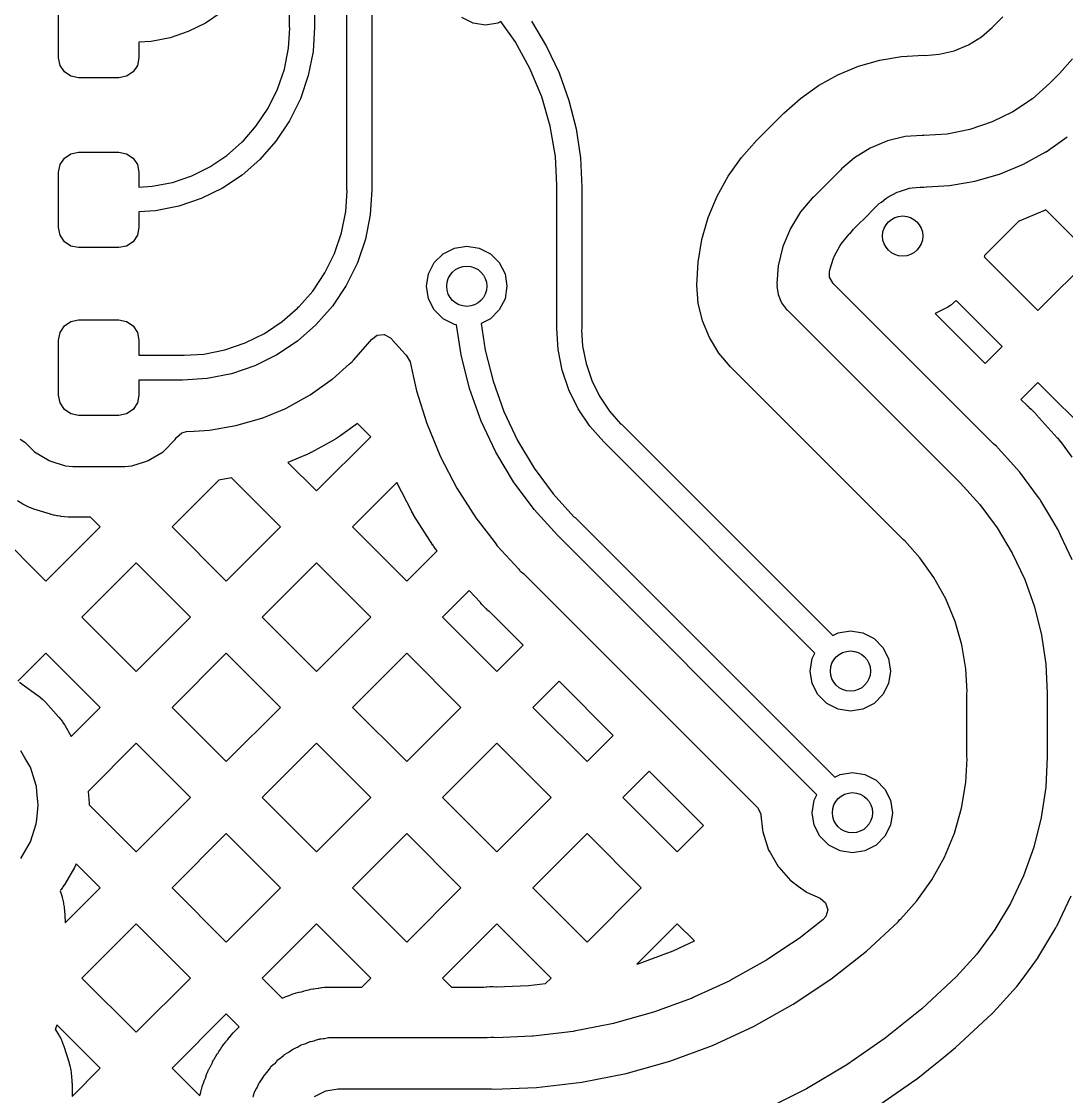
# Model space of a CAD drawing. Extents: x 54.1 to 108.3, y -71.1 to -40.8.
# Drawn here: x 88.83 to 99.23, y -63.03 to -52.33 of the extents above; entities that cross this region are included whole.
import ezdxf

# ---------------------------------------------------------------- set-up
doc = ezdxf.new("R2010")
doc.units = 0
doc.layers.add('BLACK', color=7, linetype='CONTINUOUS')

msp = doc.modelspace()

# ---------------------------------------------------------------- linework, layer by layer
at = {"layer": 'BLACK', "linetype": 'CONTINUOUS'}
for p, q in [((91.495, -52.39), (91.495, -51.8657)), ((91.745, -51.8657), (91.745, -52.39)), ((89.195, -52.695), (89.195, -52.145)), ((92.065, -54.0098), (92.065, -52.2008)), ((92.315, -52.2008), (92.315, -54.0098)), ((90.8151, -52.244), (90.6567, -52.3499)), ((93.3219, -52.3504), (93.2104, -52.2936)), ((98.5002, -52.3841), (98.5972, -52.2872)), ((90.6567, -52.3499), (90.4859, -52.4341)), ((91.4846, -52.601), (91.4978, -52.4004)), ((91.4978, -52.4004), (91.495, -52.39)), ((91.745, -52.39), (91.7291, -52.6332)), ((93.4455, -52.37), (93.3219, -52.3504)), ((93.5691, -52.3504), (93.4455, -52.37)), ((93.6003, -52.3346), (93.5691, -52.3504)), ((93.7411, -52.533), (93.6003, -52.3346)), ((93.9038, -52.3323), (94.0538, -52.5827)), ((98.3855, -52.486), (98.4926, -52.3945)), ((98.4926, -52.3945), (98.5002, -52.3841)), ((90.1186, -52.5325), (89.995, -52.5406)), ((90.3054, -52.4954), (90.1186, -52.5325)), ((90.4859, -52.4341), (90.3054, -52.4954)), ((93.8891, -52.8008), (93.7411, -52.533)), ((98.2545, -52.5663), (98.3855, -52.486)), ((89.995, -52.5406), (89.995, -52.695)), ((91.4434, -52.8084), (91.4846, -52.601)), ((91.7291, -52.6332), (91.6815, -52.8722)), ((94.0538, -52.5827), (94.1786, -52.8465)), ((97.9632, -52.661), (98.1126, -52.6251)), ((98.1126, -52.6251), (98.2545, -52.5663)), ((89.2102, -52.7715), (89.195, -52.695)), ((89.995, -52.695), (89.9798, -52.7715)), ((97.1596, -52.7805), (97.3718, -52.7194)), ((97.3718, -52.7194), (97.5895, -52.6824)), ((97.5895, -52.6824), (97.81, -52.67)), ((97.81, -52.67), (97.8227, -52.672)), ((97.8227, -52.672), (97.9632, -52.661)), ((99.2907, -52.7071), (99.1629, -52.8528)), ((89.2536, -52.8364), (89.2102, -52.7715)), ((89.3185, -52.8798), (89.2536, -52.8364)), ((89.9364, -52.8364), (89.8715, -52.8798)), ((89.9798, -52.7715), (89.9364, -52.8364)), ((91.3754, -53.0087), (91.4434, -52.8084)), ((94.0062, -53.0835), (93.8891, -52.8008)), ((94.1786, -52.8465), (94.2769, -53.1213)), ((96.9556, -52.865), (97.1596, -52.7805)), ((99.1628, -52.8528), (99.0659, -52.9498)), ((99.1629, -52.8528), (99.1628, -52.8528)), ((99.1628, -52.8528), (99.1628, -52.8528)), ((89.395, -52.895), (89.3185, -52.8798)), ((89.795, -52.895), (89.395, -52.895)), ((89.8715, -52.8798), (89.795, -52.895)), ((91.6815, -52.8722), (91.6032, -53.103)), ((96.7623, -52.9718), (96.9556, -52.865)), ((99.0659, -52.9498), (98.8912, -53.103)), ((99.0659, -52.9498), (99.0659, -52.9498)), ((91.2819, -53.1983), (91.3754, -53.0087)), ((96.5822, -53.0996), (96.7623, -52.9718)), ((91.6032, -53.103), (91.4954, -53.3216)), ((94.0909, -53.3775), (94.0062, -53.0835)), ((94.2769, -53.1213), (94.3479, -53.4044)), ((96.4175, -53.2468), (96.5822, -53.0996)), ((98.8912, -53.103), (98.6981, -53.232)), ((91.1644, -53.3742), (91.2819, -53.1983)), ((96.148, -53.5163), (96.4175, -53.2468)), ((96.4175, -53.2468), (96.4175, -53.2468)), ((98.6981, -53.232), (98.4897, -53.3348)), ((91.0318, -53.5254), (91.1644, -53.3742)), ((91.4954, -53.3216), (91.36, -53.5243)), ((94.1421, -53.6792), (94.0909, -53.3775)), ((98.4897, -53.3348), (98.2697, -53.4095)), ((94.3479, -53.4044), (94.3907, -53.6931)), ((97.6265, -53.4808), (97.4476, -53.5238)), ((97.7947, -53.4676), (97.6265, -53.4808)), ((97.81, -53.47), (97.7947, -53.4676)), ((98.0418, -53.4548), (97.81, -53.47)), ((98.2697, -53.4095), (98.0418, -53.4548)), ((99.0274, -53.6314), (99.2367, -53.4829)), ((90.872, -53.6671), (91.0173, -53.5397)), ((91.0173, -53.5397), (91.0225, -53.5307)), ((91.0225, -53.5307), (91.0318, -53.5254)), ((91.36, -53.5243), (91.1993, -53.7075)), ((95.9954, -53.687), (96.148, -53.5163)), ((96.148, -53.5163), (96.148, -53.5163)), ((97.2775, -53.5942), (97.1206, -53.6904)), ((97.4476, -53.5238), (97.2775, -53.5942)), ((89.2102, -53.7585), (89.2536, -53.6936)), ((89.2536, -53.6936), (89.3185, -53.6502)), ((89.3185, -53.6502), (89.395, -53.635)), ((89.395, -53.635), (89.795, -53.635)), ((89.795, -53.635), (89.8715, -53.6502)), ((89.8715, -53.6502), (89.9364, -53.6936)), ((89.9364, -53.6936), (89.9798, -53.7585)), ((90.7029, -53.7801), (90.872, -53.6671)), ((91.1993, -53.7075), (91.0222, -53.8628)), ((94.1581, -53.9633), (94.1421, -53.6792)), ((94.3907, -53.6931), (94.405, -53.9847)), ((95.8629, -53.8738), (95.9954, -53.687)), ((97.1206, -53.6904), (96.9923, -53.8)), ((98.8028, -53.7555), (98.8921, -53.7061)), ((98.8921, -53.7061), (99.0243, -53.6331)), ((99.0243, -53.6331), (99.0274, -53.6314)), ((99.0243, -53.6331), (99.0243, -53.6331)), ((89.195, -53.835), (89.2102, -53.7585)), ((89.9798, -53.7585), (89.995, -53.835)), ((90.5206, -53.87), (90.7029, -53.7801)), ((96.9832, -53.8125), (96.7137, -54.082)), ((96.9923, -53.8), (96.9832, -53.8125)), ((98.5657, -53.8537), (98.8028, -53.7555)), ((89.195, -54.385), (89.195, -53.835)), ((89.995, -53.835), (89.995, -53.9838)), ((90.3281, -53.9354), (90.5206, -53.87)), ((91.0222, -53.8628), (90.8263, -53.9937)), ((95.7522, -54.0742), (95.8629, -53.8738)), ((98.2417, -53.9379), (98.3192, -53.9247)), ((98.3192, -53.9247), (98.5657, -53.8537)), ((89.995, -53.9838), (90.1287, -53.975)), ((90.1287, -53.975), (90.3281, -53.9354)), ((90.8263, -53.9937), (90.615, -54.0979)), ((92.0544, -54.226), (92.0678, -54.0204)), ((92.0678, -54.0204), (92.065, -54.0098)), ((92.315, -54.0098), (92.2987, -54.2581)), ((94.155, -53.9847), (94.1581, -53.9633)), ((94.155, -55.39), (94.155, -53.9847)), ((94.405, -53.9847), (94.405, -55.39)), ((97.4539, -54.084), (97.5462, -54.0346)), ((97.5462, -54.0346), (97.569, -54.0252)), ((97.569, -54.0252), (97.6692, -53.9948)), ((97.6692, -53.9948), (97.6934, -53.99)), ((97.6934, -53.99), (97.7727, -53.9822)), ((97.7727, -53.9822), (97.7982, -53.9823)), ((97.7982, -53.9823), (97.81, -53.9835)), ((97.81, -53.9835), (97.8357, -53.9808)), ((97.8357, -53.9808), (97.8417, -53.9803)), ((97.8417, -53.9803), (98.0662, -53.9677)), ((98.0662, -53.9677), (98.2417, -53.9379)), ((90.615, -54.0979), (90.3919, -54.1736)), ((95.6646, -54.2857), (95.7522, -54.0742)), ((96.7004, -54.0916), (96.584, -54.2279)), ((96.7137, -54.082), (96.7004, -54.0916)), ((97.3649, -54.1464), (97.389, -54.1341)), ((97.389, -54.1341), (97.4333, -54.0977)), ((97.4333, -54.0977), (97.4539, -54.084)), ((90.1609, -54.2196), (89.995, -54.2305)), ((89.995, -54.2305), (89.995, -54.385)), ((90.3919, -54.1736), (90.1609, -54.2196)), ((92.0121, -54.4384), (92.0544, -54.226)), ((96.584, -54.2279), (96.4819, -54.3946)), ((97.1116, -54.4032), (97.2727, -54.2421)), ((97.2727, -54.2421), (97.2764, -54.2349)), ((97.2764, -54.2349), (97.3649, -54.1464)), ((98.9965, -54.223), (98.7594, -54.3212)), ((98.9997, -54.2216), (98.9965, -54.223)), ((99.0127, -54.2158), (98.9997, -54.2216)), ((99.0159, -54.2143), (99.0127, -54.2158)), ((99.0258, -54.2095), (99.0159, -54.2143)), ((99.4878, -54.6714), (99.0258, -54.2095)), ((92.2987, -54.2581), (92.2502, -54.5022)), ((95.6012, -54.5057), (95.6646, -54.2857)), ((98.7563, -54.3224), (98.4148, -54.6639)), ((98.7594, -54.3212), (98.7563, -54.3224)), ((89.2102, -54.4615), (89.195, -54.385)), ((89.2536, -54.5264), (89.2102, -54.4615)), ((89.9798, -54.4615), (89.9364, -54.5264)), ((89.995, -54.385), (89.9798, -54.4615)), ((91.9425, -54.6435), (92.0121, -54.4384)), ((96.4819, -54.3946), (96.4071, -54.5751)), ((97.0494, -54.4706), (97.0675, -54.4526)), ((97.0675, -54.4526), (97.0716, -54.4493)), ((97.0716, -54.4493), (97.0717, -54.4493)), ((97.0717, -54.4493), (97.0768, -54.4451)), ((97.0768, -54.4451), (97.0845, -54.4356)), ((97.0845, -54.4356), (97.1028, -54.413)), ((97.1028, -54.413), (97.1116, -54.4032)), ((89.3185, -54.5698), (89.2536, -54.5264)), ((89.395, -54.585), (89.3185, -54.5698)), ((89.8715, -54.5698), (89.795, -54.585)), ((89.9364, -54.5264), (89.8715, -54.5698)), ((92.2502, -54.5022), (92.1702, -54.7378)), ((93.1364, -54.5896), (93.26, -54.57)), ((93.26, -54.57), (93.3836, -54.5896)), ((95.5628, -54.7314), (95.6012, -54.5057)), ((96.9202, -54.6685), (96.9762, -54.5636)), ((96.9762, -54.5636), (96.9899, -54.5431)), ((96.9899, -54.5431), (97.0494, -54.4706)), ((89.795, -54.585), (89.395, -54.585)), ((91.8467, -54.8378), (91.9425, -54.6435)), ((92.9364, -54.7349), (93.0249, -54.6464)), ((93.0249, -54.6464), (93.1364, -54.5896)), ((93.3836, -54.5896), (93.4951, -54.6464)), ((93.4951, -54.6464), (93.5836, -54.7349)), ((96.4071, -54.5751), (96.3615, -54.7652)), ((96.9107, -54.6913), (96.9168, -54.6766)), ((96.9168, -54.6766), (96.9202, -54.6685)), ((98.4136, -54.6723), (98.4125, -54.6766)), ((98.4125, -54.6766), (98.9475, -55.2116)), ((98.4148, -54.6639), (98.4136, -54.6723)), ((98.9475, -55.2116), (99.4878, -54.6714)), ((92.1702, -54.7378), (92.0601, -54.961)), ((92.8796, -54.8464), (92.9364, -54.7349)), ((93.5836, -54.7349), (93.6404, -54.8464)), ((95.55, -54.96), (95.5628, -54.7314)), ((96.3615, -54.7652), (96.3474, -54.9438)), ((96.8762, -54.8051), (96.9107, -54.6913)), ((91.7264, -55.0179), (91.8467, -54.8378)), ((92.86, -54.97), (92.8796, -54.8464)), ((93.6404, -54.8464), (93.66, -54.97)), ((96.8703, -54.8403), (96.8714, -54.8293)), ((96.8726, -54.8795), (96.8703, -54.8403)), ((96.8714, -54.8293), (96.8762, -54.8051)), ((96.9066, -54.9418), (96.8726, -54.8795)), ((92.0601, -54.961), (91.9219, -55.1679)), ((92.8796, -55.0936), (92.86, -54.97)), ((93.66, -54.97), (93.6404, -55.0936)), ((95.5641, -55.1396), (95.55, -54.96)), ((95.55, -54.96), (95.55, -54.96)), ((96.3474, -54.9438), (96.35, -54.96)), ((96.3487, -54.9683), (96.3484, -54.9704)), ((96.3484, -54.9704), (96.359, -55.051)), ((96.3495, -54.963), (96.3487, -54.9683)), ((96.35, -54.96), (96.3495, -54.963)), ((98.4945, -56.5297), (96.9066, -54.9418)), ((91.5906, -55.1727), (91.7264, -55.0179)), ((92.9364, -55.2051), (92.8796, -55.0936)), ((93.6404, -55.0936), (93.5836, -55.2051)), ((96.359, -55.051), (96.3941, -55.1357)), ((91.4231, -55.3214), (91.5756, -55.1876)), ((91.5756, -55.1876), (91.581, -55.1782)), ((91.581, -55.1782), (91.5906, -55.1727)), ((91.9219, -55.1679), (91.7578, -55.355)), ((93.0249, -55.2936), (92.9364, -55.2051)), ((93.5836, -55.2051), (93.4951, -55.2936)), ((95.6062, -55.3149), (95.5641, -55.1396)), ((96.3941, -55.1357), (96.4436, -55.2002)), ((96.4436, -55.2002), (96.452, -55.2064)), ((96.452, -55.2064), (98.1733, -56.9276)), ((98.0513, -55.1766), (97.922, -55.2416)), ((98.0765, -55.1598), (98.0513, -55.1766)), ((98.1324, -55.1121), (98.0765, -55.1598)), ((98.5897, -55.5694), (98.1324, -55.1121)), ((89.2536, -55.3636), (89.3185, -55.3202)), ((89.3185, -55.3202), (89.395, -55.305)), ((89.395, -55.305), (89.795, -55.305)), ((89.795, -55.305), (89.8715, -55.3202)), ((89.8715, -55.3202), (89.9364, -55.3636)), ((91.2456, -55.4399), (91.4231, -55.3214)), ((93.1364, -55.3504), (93.0249, -55.2936)), ((93.4951, -55.2936), (93.4043, -55.3399)), ((95.6752, -55.4814), (95.6062, -55.3149)), ((97.922, -55.2416), (98.4198, -55.7394)), ((89.195, -55.505), (89.2102, -55.4285)), ((89.2102, -55.4285), (89.2536, -55.3636)), ((89.9364, -55.3636), (89.9798, -55.4285)), ((89.9798, -55.4285), (89.995, -55.505)), ((91.7578, -55.355), (91.5731, -55.517)), ((91.7578, -55.355), (91.7578, -55.355)), ((93.1579, -55.3538), (93.1364, -55.3504)), ((93.2023, -55.6538), (93.1579, -55.3538)), ((93.4043, -55.3399), (93.4437, -55.6058)), ((94.1687, -55.5985), (94.155, -55.39)), ((94.405, -55.39), (94.403, -55.4037)), ((94.403, -55.4037), (94.4137, -55.5663)), ((89.195, -56.055), (89.195, -55.505)), ((89.995, -55.505), (89.995, -55.655)), ((90.8522, -55.6029), (91.0543, -55.5343)), ((91.0543, -55.5343), (91.2456, -55.4399)), ((91.5731, -55.517), (91.3689, -55.6534)), ((92.1315, -55.7044), (92.2981, -55.518)), ((92.2981, -55.518), (92.3005, -55.5153)), ((92.2981, -55.518), (92.2981, -55.518)), ((92.3005, -55.5153), (92.3025, -55.5125)), ((92.3025, -55.5125), (92.3113, -55.5001)), ((92.3025, -55.5125), (92.3025, -55.5125)), ((92.3113, -55.5001), (92.367, -55.4561)), ((92.367, -55.4561), (92.4377, -55.4492)), ((92.4377, -55.4492), (92.5009, -55.4817)), ((92.5009, -55.4817), (92.516, -55.499)), ((92.516, -55.499), (92.5177, -55.5012)), ((92.5177, -55.5012), (92.521, -55.5069)), ((92.521, -55.5069), (92.6487, -55.6489)), ((95.7693, -55.635), (95.6752, -55.4814)), ((90.6429, -55.6445), (90.8522, -55.6029)), ((93.4437, -55.6058), (93.5214, -55.916)), ((94.2094, -55.8035), (94.1687, -55.5985)), ((94.4137, -55.5663), (94.4481, -55.7396)), ((95.8864, -55.772), (95.7693, -55.635)), ((98.4198, -55.7394), (98.5897, -55.5694)), ((98.5897, -55.5694), (98.5897, -55.5694)), ((89.995, -55.655), (90.43, -55.655)), ((90.43, -55.655), (90.4466, -55.6574)), ((90.4466, -55.6574), (90.6429, -55.6445)), ((91.3689, -55.6534), (91.1486, -55.7621)), ((91.9228, -55.8935), (92.093, -55.7414)), ((92.093, -55.7414), (92.1013, -55.7346)), ((92.1013, -55.7346), (92.1078, -55.7297)), ((92.1078, -55.7297), (92.1111, -55.7272)), ((92.1078, -55.7297), (92.1078, -55.7297)), ((92.1111, -55.7272), (92.1207, -55.7179)), ((92.1207, -55.7179), (92.1227, -55.7153)), ((92.1227, -55.7153), (92.1263, -55.7106)), ((92.1263, -55.7106), (92.1315, -55.7044)), ((92.6487, -55.6489), (92.6541, -55.6527)), ((92.6541, -55.6527), (92.657, -55.6554)), ((92.657, -55.6554), (92.6957, -55.7217)), ((92.6957, -55.7217), (92.7268, -55.862)), ((93.2859, -55.9874), (93.2023, -55.6538)), ((94.4481, -55.7396), (94.5049, -55.9068)), ((90.916, -55.841), (90.6751, -55.8889)), ((91.1486, -55.7621), (90.916, -55.841)), ((94.2766, -56.0014), (94.2094, -55.8035)), ((97.6076, -57.4933), (95.8864, -55.772)), ((95.8864, -55.772), (95.8864, -55.772)), ((90.43, -55.905), (89.995, -55.905)), ((89.995, -55.905), (89.995, -56.055)), ((90.6751, -55.8889), (90.43, -55.905)), ((91.7016, -56.0509), (91.9202, -55.8958)), ((91.9202, -55.8958), (91.9228, -55.8935)), ((91.9228, -55.8935), (91.9228, -55.8935)), ((92.7268, -55.862), (92.7596, -56.0097)), ((93.5214, -55.916), (93.6291, -56.2171)), ((94.5049, -55.9068), (94.583, -56.0653)), ((98.9475, -55.9272), (98.7776, -56.0972)), ((99.4878, -56.4675), (98.9475, -55.9272)), ((89.2102, -56.1315), (89.195, -56.055)), ((89.995, -56.055), (89.9798, -56.1315)), ((91.467, -56.1806), (91.7016, -56.0509)), ((92.7596, -56.0097), (92.7604, -56.0124)), ((92.7604, -56.0124), (92.7604, -56.0124)), ((92.7604, -56.0124), (92.8627, -56.3369)), ((93.4018, -56.3113), (93.2859, -55.9874)), ((94.369, -56.1888), (94.2766, -56.0014)), ((94.583, -56.0653), (94.6812, -56.2122)), ((89.2536, -56.1964), (89.2102, -56.1315)), ((89.9798, -56.1315), (89.9364, -56.1964)), ((98.7776, -56.0972), (98.8383, -56.1578)), ((98.8383, -56.1578), (98.8548, -56.1713)), ((98.8548, -56.1713), (98.8599, -56.1756)), ((98.8599, -56.1756), (98.8796, -56.1934)), ((89.3185, -56.2398), (89.2536, -56.1964)), ((89.395, -56.255), (89.3185, -56.2398)), ((89.795, -56.255), (89.395, -56.255)), ((89.8715, -56.2398), (89.795, -56.255)), ((89.9364, -56.1964), (89.8715, -56.2398)), ((90.9618, -56.3573), (91.2194, -56.2831)), ((91.2194, -56.2831), (91.2227, -56.2818)), ((91.2227, -56.2818), (91.4637, -56.1819)), ((91.4637, -56.1819), (91.467, -56.1806)), ((91.4637, -56.1819), (91.4637, -56.1819)), ((93.6291, -56.2171), (93.7659, -56.5062)), ((94.4852, -56.3626), (94.369, -56.1888)), ((94.6812, -56.2122), (94.7919, -56.3385)), ((98.8796, -56.1934), (98.8844, -56.1979)), ((98.8844, -56.1979), (98.903, -56.2165)), ((98.903, -56.2165), (98.9076, -56.2213)), ((98.9076, -56.2213), (98.9254, -56.2411)), ((98.9254, -56.2411), (98.9297, -56.2461)), ((98.9297, -56.2461), (98.9301, -56.2466)), ((98.9301, -56.2466), (99.1396, -56.4777)), ((90.6976, -56.4022), (90.9618, -56.3573)), ((92.173, -56.3369), (91.9944, -56.4636)), ((92.3035, -56.4675), (92.173, -56.3369)), ((92.8627, -56.3369), (92.8649, -56.344)), ((92.8649, -56.344), (92.9991, -56.6678)), ((93.5489, -56.6222), (93.4018, -56.3113)), ((94.6229, -56.5197), (94.4852, -56.3626)), ((94.7919, -56.3385), (94.7997, -56.3429)), ((94.7997, -56.3429), (96.9034, -58.4466)), ((88.814, -56.4922), (88.8591, -56.5211)), ((90.2354, -56.6166), (90.3566, -56.4954)), ((90.3566, -56.4954), (90.3666, -56.479)), ((90.3666, -56.479), (90.3686, -56.4756)), ((90.3686, -56.4756), (90.421, -56.4277)), ((90.421, -56.4277), (90.4693, -56.4151)), ((90.4693, -56.4151), (90.5467, -56.4107)), ((90.5467, -56.4107), (90.6976, -56.4022)), ((91.9463, -56.4938), (91.7118, -56.6234)), ((91.7633, -57.0077), (92.3035, -56.4675)), ((91.9494, -56.492), (91.9463, -56.4938)), ((91.9617, -56.4848), (91.9494, -56.492)), ((91.9647, -56.483), (91.9617, -56.4848)), ((91.9767, -56.4754), (91.9647, -56.483)), ((91.9796, -56.4735), (91.9767, -56.4754)), ((91.9915, -56.4656), (91.9796, -56.4735)), ((91.9944, -56.4636), (91.9915, -56.4656)), ((99.1396, -56.4777), (99.1416, -56.4801)), ((99.1416, -56.4801), (99.1498, -56.4895)), ((99.1498, -56.4895), (99.1517, -56.4919)), ((99.1517, -56.4919), (99.1596, -56.5014)), ((88.8591, -56.5211), (88.9546, -56.6166)), ((93.7659, -56.5062), (93.9303, -56.7805)), ((96.7266, -58.6234), (94.6229, -56.5197)), ((94.6229, -56.5197), (94.6229, -56.5197)), ((98.5043, -56.5385), (98.4945, -56.5297)), ((98.5364, -56.5645), (98.5043, -56.5385)), ((98.5406, -56.5697), (98.5364, -56.5645)), ((98.5435, -56.5733), (98.5406, -56.5697)), ((98.5406, -56.5697), (98.5406, -56.5697)), ((98.5481, -56.5786), (98.5435, -56.5733)), ((98.5861, -56.6206), (98.5481, -56.5786)), ((99.1596, -56.5014), (99.1615, -56.5038)), ((99.1615, -56.5038), (99.1692, -56.5137)), ((99.1692, -56.5137), (99.1711, -56.5161)), ((99.1711, -56.5161), (99.2852, -56.67)), ((88.9546, -56.6166), (89.1013, -56.7055)), ((89.1013, -56.7055), (89.1085, -56.7077)), ((89.1085, -56.7077), (89.1085, -56.7077)), ((89.1085, -56.7077), (89.1582, -56.7233)), ((90.0318, -56.7233), (90.0814, -56.7077)), ((90.0814, -56.7077), (90.0815, -56.7077)), ((90.0815, -56.7077), (90.0887, -56.7055)), ((90.0887, -56.7055), (90.2354, -56.6166)), ((91.6606, -56.6481), (91.4789, -56.7233)), ((91.6639, -56.6467), (91.6606, -56.6481)), ((91.6769, -56.6408), (91.6639, -56.6467)), ((91.6801, -56.6393), (91.6769, -56.6408)), ((91.6928, -56.6332), (91.6801, -56.6393)), ((91.696, -56.6316), (91.6928, -56.6332)), ((91.7087, -56.6251), (91.696, -56.6316)), ((91.7118, -56.6234), (91.7087, -56.6251)), ((92.9991, -56.6678), (93.1609, -56.9786)), ((93.7257, -56.9172), (93.5489, -56.6222)), ((98.7646, -56.8175), (98.5861, -56.6206)), ((89.1582, -56.7233), (89.2649, -56.7568)), ((89.2649, -56.7568), (89.3384, -56.7635)), ((89.3384, -56.7635), (89.3413, -56.7635)), ((89.3413, -56.7635), (89.5957, -56.7635)), ((89.5957, -56.7635), (89.8516, -56.7635)), ((89.8516, -56.7635), (89.8545, -56.7632)), ((89.8545, -56.7632), (89.89, -56.76)), ((89.8545, -56.7632), (89.8545, -56.7632)), ((89.89, -56.76), (89.9251, -56.7568)), ((89.9251, -56.7568), (89.9966, -56.7343)), ((89.9966, -56.7343), (90.0318, -56.7233)), ((91.4789, -56.7233), (91.7633, -57.0077)), ((93.9303, -56.7805), (94.1208, -57.0374)), ((98.7665, -56.82), (98.7646, -56.8175)), ((90.7909, -56.8996), (90.3251, -57.3655)), ((90.9181, -56.878), (90.7909, -56.8996)), ((91.4055, -57.3655), (90.9181, -56.878)), ((92.5622, -56.9244), (92.1211, -57.3655)), ((92.7121, -57.2123), (92.5622, -56.9244)), ((93.9306, -57.1935), (93.7257, -56.9172)), ((98.953, -57.0715), (98.7665, -56.82)), ((98.7665, -56.82), (98.7665, -56.82)), ((93.1609, -56.9786), (93.3492, -57.2742)), ((98.1733, -56.9276), (98.3683, -57.1428)), ((88.8392, -57.1383), (88.7875, -57.107)), ((88.8458, -57.142), (88.8392, -57.1383)), ((94.1208, -57.0374), (94.3272, -57.2652)), ((98.9676, -57.0912), (98.953, -57.0715)), ((98.9692, -57.0938), (98.9676, -57.0912)), ((98.9759, -57.105), (98.9692, -57.0938)), ((98.9692, -57.0938), (98.9692, -57.0938)), ((99.0955, -57.3046), (98.9759, -57.105)), ((88.8728, -57.1563), (88.8458, -57.142)), ((88.8797, -57.1596), (88.8728, -57.1563)), ((88.9072, -57.172), (88.8797, -57.1596)), ((88.9143, -57.175), (88.9072, -57.172)), ((88.9428, -57.1858), (88.9143, -57.175)), ((88.95, -57.1883), (88.9428, -57.1858)), ((89.1136, -57.2396), (88.95, -57.1883)), ((89.12, -57.2414), (89.1136, -57.2396)), ((89.1461, -57.2481), (89.12, -57.2414)), ((92.7133, -57.2147), (92.7121, -57.2123)), ((92.7187, -57.2244), (92.7133, -57.2147)), ((92.72, -57.2268), (92.7187, -57.2244)), ((92.7255, -57.2363), (92.72, -57.2268)), ((92.7269, -57.2387), (92.7255, -57.2363)), ((92.7327, -57.2482), (92.7269, -57.2387)), ((94.1616, -57.4483), (93.9306, -57.1935)), ((98.3683, -57.1428), (98.5413, -57.376)), ((89.1526, -57.2496), (89.1461, -57.2481)), ((89.1788, -57.2548), (89.1526, -57.2496)), ((89.1854, -57.256), (89.1788, -57.2548)), ((89.212, -57.2598), (89.1854, -57.256)), ((89.2186, -57.2606), (89.212, -57.2598)), ((89.2921, -57.2674), (89.2186, -57.2606)), ((89.2949, -57.2676), (89.2921, -57.2674)), ((89.3065, -57.2684), (89.2949, -57.2676)), ((89.3094, -57.2686), (89.3065, -57.2684)), ((89.3209, -57.2691), (89.3094, -57.2686)), ((89.3238, -57.2692), (89.3209, -57.2691)), ((89.3355, -57.2695), (89.3238, -57.2692)), ((89.3384, -57.2695), (89.3355, -57.2695)), ((89.5135, -57.2695), (89.3384, -57.2695)), ((89.6095, -57.3655), (89.5135, -57.2695)), ((92.7341, -57.2505), (92.7327, -57.2482)), ((92.9224, -57.5461), (92.7341, -57.2505)), ((93.3492, -57.2742), (93.4749, -57.438)), ((94.3272, -57.2652), (94.3383, -57.2716)), ((94.3383, -57.2716), (96.9234, -59.8566)), ((99.1427, -57.3834), (99.0955, -57.3046)), ((88.529, -57.3655), (89.0692, -57.9057)), ((89.0692, -57.9057), (89.6095, -57.3655)), ((90.3251, -57.3655), (90.8653, -57.9057)), ((90.8653, -57.9057), (91.4055, -57.3655)), ((92.1211, -57.3655), (92.6613, -57.9057)), ((93.4749, -57.438), (93.5412, -57.5244)), ((96.7466, -60.0334), (94.1616, -57.4483)), ((94.1616, -57.4483), (94.1616, -57.4483)), ((98.5413, -57.376), (98.6906, -57.6251)), ((99.1441, -57.3862), (99.1427, -57.3834)), ((99.1758, -57.4533), (99.1441, -57.3862)), ((99.1441, -57.3862), (99.1441, -57.3862)), ((99.2884, -57.6914), (99.1758, -57.4533)), ((92.9239, -57.5484), (92.9224, -57.5461)), ((92.9301, -57.5576), (92.9239, -57.5484)), ((92.9316, -57.5598), (92.9301, -57.5576)), ((92.9379, -57.5688), (92.9316, -57.5598)), ((92.9395, -57.5711), (92.9379, -57.5688)), ((93.5412, -57.5244), (93.5625, -57.5522)), ((93.5625, -57.5522), (93.7774, -57.7867)), ((97.6206, -57.5027), (97.6076, -57.4933)), ((97.7716, -57.6717), (97.6206, -57.5027)), ((92.6613, -57.9057), (92.9639, -57.6032)), ((92.9461, -57.58), (92.9395, -57.5711)), ((92.9477, -57.5822), (92.9461, -57.58)), ((92.9639, -57.6032), (92.9477, -57.5822)), ((97.9119, -57.8695), (97.7716, -57.6717)), ((98.6906, -57.6251), (98.8148, -57.8876)), ((89.9673, -57.7233), (89.427, -58.2635)), ((90.5075, -58.2635), (89.9673, -57.7233)), ((91.7633, -57.7233), (91.2231, -58.2635)), ((92.3035, -58.2635), (91.7633, -57.7233)), ((93.7774, -57.7867), (93.7852, -57.7962)), ((93.7852, -57.7962), (93.7894, -57.8016)), ((93.7894, -57.8016), (93.7987, -57.8112)), ((93.7987, -57.8112), (93.8019, -57.8137)), ((93.8019, -57.8137), (93.802, -57.8137)), ((93.802, -57.8137), (93.8232, -57.8304)), ((93.8232, -57.8304), (93.8346, -57.8405)), ((93.8346, -57.8405), (96.1529, -60.1588)), ((98.0293, -58.0817), (97.9119, -57.8695)), ((98.8148, -57.8876), (98.9126, -58.161)), ((93.2847, -57.998), (93.0191, -58.2635)), ((93.395, -58.1184), (93.2847, -57.998)), ((98.1221, -58.3058), (98.0293, -58.0817)), ((93.3976, -58.1217), (93.395, -58.1184)), ((93.4003, -58.1248), (93.3976, -58.1217)), ((93.411, -58.1373), (93.4003, -58.1248)), ((93.4137, -58.1404), (93.411, -58.1373)), ((93.425, -58.1527), (93.4137, -58.1404)), ((93.4278, -58.1557), (93.425, -58.1527)), ((93.4372, -58.1652), (93.4278, -58.1557)), ((93.4401, -58.1681), (93.4372, -58.1652)), ((93.4521, -58.1796), (93.4401, -58.1681)), ((93.4551, -58.1824), (93.4521, -58.1796)), ((93.4674, -58.1934), (93.4551, -58.1824)), ((93.4705, -58.1961), (93.4674, -58.1934)), ((93.4833, -58.2068), (93.4705, -58.1961)), ((93.4865, -58.2094), (93.4833, -58.2068)), ((93.493, -58.2145), (93.4865, -58.2094)), ((98.9126, -58.161), (98.9831, -58.4427)), ((89.427, -58.2635), (89.9673, -58.8037)), ((89.9673, -58.8037), (90.5075, -58.2635)), ((90.5075, -58.2635), (90.5075, -58.2635)), ((91.2231, -58.2635), (91.7633, -58.8037)), ((91.7633, -58.8037), (92.3035, -58.2635)), ((93.0191, -58.2635), (93.5594, -58.8037)), ((93.8208, -58.5423), (93.493, -58.2145)), ((98.1892, -58.5388), (98.1221, -58.3058)), ((96.9034, -58.4466), (96.9564, -58.4196)), ((96.9564, -58.4196), (97.08, -58.4)), ((97.08, -58.4), (97.2036, -58.4196)), ((97.2036, -58.4196), (97.3151, -58.4764)), ((97.3151, -58.4764), (97.4036, -58.5649)), ((98.9831, -58.4427), (99.0258, -58.73)), ((89.0692, -58.6213), (88.7893, -58.9012)), ((89.6095, -59.1615), (89.0692, -58.6213)), ((90.8653, -58.6213), (90.3251, -59.1615)), ((91.4055, -59.1615), (90.8653, -58.6213)), ((92.6613, -58.6213), (92.1211, -59.1615)), ((93.2016, -59.1615), (92.6613, -58.6213)), ((93.5594, -58.8037), (93.8208, -58.5423)), ((96.6996, -58.6764), (96.7266, -58.6234)), ((97.4036, -58.5649), (97.4604, -58.6764)), ((98.2298, -58.7779), (98.1892, -58.5388)), ((96.68, -58.8), (96.6996, -58.6764)), ((97.4604, -58.6764), (97.48, -58.8)), ((99.0258, -58.73), (99.04, -59.02)), ((96.6996, -58.9236), (96.68, -58.8)), ((97.48, -58.8), (97.4604, -58.9236)), ((98.2425, -59.0041), (98.2298, -58.7779)), ((88.8064, -58.9113), (88.8287, -58.9258)), ((88.8287, -58.9258), (88.8342, -58.9295)), ((88.8342, -58.9295), (88.9887, -59.0418)), ((94.1786, -58.9001), (93.9172, -59.1615)), ((94.7188, -59.4403), (94.1786, -58.9001)), ((96.7564, -59.0351), (96.6996, -58.9236)), ((97.4604, -58.9236), (97.4036, -59.0351)), ((88.9887, -59.0418), (88.9939, -59.0458)), ((88.9939, -59.0458), (89.0146, -59.0625)), ((89.0146, -59.0625), (89.0196, -59.0668)), ((89.0196, -59.0668), (89.0392, -59.0844)), ((96.8449, -59.1236), (96.7564, -59.0351)), ((97.4036, -59.0351), (97.3151, -59.1236)), ((98.24, -59.02), (98.2405, -59.0166)), ((98.24, -59.6528), (98.24, -59.02)), ((98.2405, -59.0166), (98.2425, -59.0041)), ((99.04, -59.02), (99.04, -59.6528)), ((89.0392, -59.0844), (89.0439, -59.089)), ((89.0439, -59.089), (89.0627, -59.1078)), ((89.0627, -59.1078), (89.0673, -59.1126)), ((89.0673, -59.1126), (89.1951, -59.2545)), ((89.3208, -59.4502), (89.6095, -59.1615)), ((90.3251, -59.1615), (90.8653, -59.7018)), ((90.8653, -59.7018), (91.4055, -59.1615)), ((91.4055, -59.1615), (91.4055, -59.1615)), ((92.1211, -59.1615), (92.6613, -59.7018)), ((92.6613, -59.7018), (93.2016, -59.1615)), ((93.9172, -59.1615), (94.4574, -59.7018)), ((96.9564, -59.1804), (96.8449, -59.1236)), ((97.3151, -59.1236), (97.2036, -59.1804)), ((89.1951, -59.2545), (89.1994, -59.2595)), ((89.1994, -59.2595), (89.2161, -59.2801)), ((89.2161, -59.2801), (89.2201, -59.2854)), ((97.08, -59.2), (96.9564, -59.1804)), ((97.2036, -59.1804), (97.08, -59.2)), ((89.2201, -59.2854), (89.2356, -59.3067)), ((89.2356, -59.3067), (89.2393, -59.3121)), ((89.2393, -59.3121), (89.2538, -59.3344)), ((89.2538, -59.3344), (89.2572, -59.3401)), ((89.2572, -59.3401), (89.3208, -59.4502)), ((94.4574, -59.7018), (94.7188, -59.4403)), ((88.8603, -59.6645), (88.819, -59.5931)), ((89.9673, -59.5193), (89.4884, -59.9982)), ((90.5075, -60.0596), (89.9673, -59.5193)), ((91.7633, -59.5193), (91.2231, -60.0596)), ((92.3035, -60.0596), (91.7633, -59.5193)), ((93.5594, -59.5193), (93.0191, -60.0596)), ((94.0996, -60.0596), (93.5594, -59.5193)), ((88.9084, -59.7478), (88.8603, -59.6645)), ((98.2292, -59.9104), (98.2427, -59.6696)), ((98.2405, -59.6558), (98.24, -59.6528)), ((98.2427, -59.6696), (98.2405, -59.6558)), ((99.04, -59.6528), (99.0251, -59.9564)), ((99.04, -59.6528), (99.04, -59.6528)), ((88.9145, -59.7584), (88.9084, -59.7478)), ((88.9735, -59.9401), (88.9145, -59.7584)), ((95.0766, -59.7981), (94.8152, -60.0596)), ((95.6169, -60.3384), (95.0766, -59.7981)), ((96.9764, -59.8296), (97.1, -59.81)), ((97.1, -59.81), (97.2236, -59.8296)), ((96.9234, -59.8566), (96.9764, -59.8296)), ((97.2236, -59.8296), (97.3351, -59.8864)), ((97.3351, -59.8864), (97.4236, -59.9749)), ((98.1859, -60.1648), (98.2292, -59.9104)), ((88.9742, -59.9466), (88.9735, -59.9401)), ((88.9796, -59.9982), (88.9742, -59.9466)), ((88.9742, -59.9466), (88.9742, -59.9466)), ((88.9904, -60.1004), (88.9796, -59.9982)), ((89.4884, -59.9982), (89.4967, -60.0771)), ((97.4236, -59.9749), (97.4804, -60.0864)), ((99.0251, -59.9564), (98.9805, -60.257)), ((88.978, -60.2774), (88.9928, -60.1366)), ((88.9935, -60.13), (88.9904, -60.1004)), ((88.9928, -60.1366), (88.9935, -60.13)), ((89.4967, -60.0771), (89.4972, -60.0837)), ((89.4972, -60.0837), (89.4986, -60.1102)), ((89.4986, -60.1102), (89.4988, -60.1168)), ((89.4988, -60.1168), (89.4988, -60.1313)), ((89.4988, -60.1313), (89.9673, -60.5998)), ((89.9673, -60.5998), (90.5075, -60.0596)), ((90.5075, -60.0596), (90.5075, -60.0596)), ((91.2231, -60.0596), (91.7633, -60.5998)), ((91.7633, -60.5998), (92.3035, -60.0596)), ((93.0191, -60.0596), (93.5594, -60.5998)), ((93.5594, -60.5998), (94.0996, -60.0596)), ((94.0996, -60.0596), (94.0996, -60.0596)), ((94.8152, -60.0596), (95.3554, -60.5998)), ((96.7, -60.21), (96.7196, -60.0864)), ((96.7196, -60.0864), (96.7466, -60.0334)), ((97.4804, -60.0864), (97.5, -60.21)), ((96.1529, -60.1588), (96.1869, -60.2211)), ((96.1869, -60.2211), (96.1891, -60.2347)), ((96.1891, -60.2347), (96.2043, -60.3795)), ((96.7196, -60.3336), (96.7, -60.21)), ((97.5, -60.21), (97.4804, -60.3336)), ((98.1145, -60.4127), (98.1859, -60.1648)), ((88.9145, -60.5016), (88.9735, -60.3199)), ((88.9735, -60.3199), (88.978, -60.2774)), ((95.3554, -60.5998), (95.6169, -60.3384)), ((96.7764, -60.4451), (96.7196, -60.3336)), ((97.4804, -60.3336), (97.4236, -60.4451)), ((98.9805, -60.257), (98.9066, -60.5518)), ((90.8653, -60.4174), (90.3251, -60.9576)), ((91.4055, -60.9576), (90.8653, -60.4174)), ((92.6613, -60.4174), (92.1211, -60.9576)), ((93.2016, -60.9576), (92.6613, -60.4174)), ((94.4574, -60.4174), (93.9172, -60.9576)), ((94.9976, -60.9576), (94.4574, -60.4174)), ((96.2043, -60.3795), (96.2065, -60.3999)), ((96.2065, -60.3999), (96.2655, -60.5816)), ((96.8649, -60.5336), (96.7764, -60.4451)), ((97.4236, -60.4451), (97.3351, -60.5336)), ((98.0158, -60.6511), (98.1145, -60.4127)), ((88.819, -60.6669), (88.9145, -60.5016)), ((96.9764, -60.5904), (96.8649, -60.5336)), ((97.3351, -60.5336), (97.2236, -60.5904)), ((98.9066, -60.5518), (98.8042, -60.838)), ((96.2655, -60.5816), (96.2688, -60.5873)), ((96.2688, -60.5873), (96.2688, -60.5873)), ((96.2688, -60.5873), (96.2793, -60.6056)), ((96.2793, -60.6056), (96.361, -60.7469)), ((97.1, -60.61), (96.9764, -60.5904)), ((97.2236, -60.5904), (97.1, -60.61)), ((97.891, -60.8769), (98.0158, -60.6511)), ((89.3527, -60.7546), (89.2572, -60.9199)), ((89.3559, -60.7488), (89.3527, -60.7546)), ((89.368, -60.7251), (89.3559, -60.7488)), ((89.3708, -60.7191), (89.368, -60.7251)), ((89.3709, -60.719), (89.3708, -60.7191)), ((89.6095, -60.9576), (89.3709, -60.719)), ((96.361, -60.7469), (96.3654, -60.7519)), ((96.3654, -60.7519), (96.3654, -60.7519)), ((96.3654, -60.7519), (96.4843, -60.884)), ((96.4843, -60.884), (96.4887, -60.8889)), ((97.7416, -61.0873), (97.891, -60.8769)), ((98.8042, -60.838), (98.6743, -61.1128)), ((89.2161, -60.9798), (89.2103, -60.987)), ((89.2103, -60.987), (89.2296, -61.0486)), ((89.2201, -60.9746), (89.2161, -60.9798)), ((89.2356, -60.9533), (89.2201, -60.9746)), ((89.2393, -60.9479), (89.2356, -60.9533)), ((89.2538, -60.9256), (89.2393, -60.9479)), ((89.2572, -60.9199), (89.2538, -60.9256)), ((89.2595, -61.3076), (89.6095, -60.9576)), ((90.3251, -60.9576), (90.8653, -61.4978)), ((90.8653, -61.4978), (91.4055, -60.9576)), ((91.4055, -60.9576), (91.4055, -60.9576)), ((92.1211, -60.9576), (92.6613, -61.4978)), ((92.6613, -61.4978), (93.2016, -60.9576)), ((93.9172, -60.9576), (94.4574, -61.4978)), ((94.4574, -61.4978), (94.9976, -60.9576)), ((96.4887, -60.8889), (96.5611, -60.9414)), ((96.5611, -60.9414), (96.6378, -60.9972)), ((89.2296, -61.0486), (89.2314, -61.055)), ((89.2314, -61.055), (89.2381, -61.0811)), ((89.2381, -61.0811), (89.2396, -61.0876)), ((89.2396, -61.0876), (89.2448, -61.1138)), ((96.6378, -60.9972), (96.6432, -61.0011)), ((96.6432, -61.0011), (96.6493, -61.0038)), ((96.6493, -61.0038), (96.6493, -61.0038)), ((96.6493, -61.0038), (96.7789, -61.0615)), ((96.7789, -61.0615), (96.833, -61.1075)), ((97.581, -61.2671), (97.7416, -61.0873)), ((99.1344, -61.3381), (99.2767, -61.0371)), ((89.2448, -61.1138), (89.246, -61.1204)), ((89.246, -61.1204), (89.2498, -61.147)), ((89.2498, -61.147), (89.2506, -61.1536)), ((89.2506, -61.1536), (89.2574, -61.2271)), ((96.833, -61.1075), (96.8536, -61.1754)), ((96.8536, -61.1754), (96.8343, -61.2437)), ((98.6743, -61.1128), (98.518, -61.3735)), ((89.2574, -61.2271), (89.2576, -61.23)), ((89.2576, -61.23), (89.2584, -61.2416)), ((89.2584, -61.2416), (89.2586, -61.2445)), ((89.2586, -61.2445), (89.2591, -61.256)), ((89.2591, -61.256), (89.2592, -61.2589)), ((89.2592, -61.2589), (89.2595, -61.2705)), ((89.2595, -61.2705), (89.2595, -61.2734)), ((89.2595, -61.2734), (89.2595, -61.3076)), ((96.8056, -61.2756), (96.5866, -61.4482)), ((96.8343, -61.2437), (96.8056, -61.2756)), ((97.2388, -61.5868), (97.5538, -61.2955)), ((97.5538, -61.2955), (97.5672, -61.2772)), ((97.5672, -61.2772), (97.581, -61.2671)), ((89.9673, -61.3154), (89.427, -61.8556)), ((90.5075, -61.8556), (89.9673, -61.3154)), ((91.7633, -61.3154), (91.2231, -61.8556)), ((92.3035, -61.8556), (91.7633, -61.3154)), ((93.5594, -61.3154), (93.0191, -61.8556)), ((93.9611, -61.7171), (93.5594, -61.3154)), ((95.3554, -61.3154), (94.9537, -61.7171)), ((95.5271, -61.4871), (95.3554, -61.3154)), ((98.518, -61.3735), (98.337, -61.6176)), ((98.946, -61.6558), (99.125, -61.3572)), ((99.125, -61.3572), (99.1266, -61.3545)), ((99.1266, -61.3545), (99.1317, -61.3437)), ((99.1317, -61.3437), (99.1344, -61.3381)), ((95.3148, -61.585), (95.5271, -61.4871)), ((96.5786, -61.4541), (96.4061, -61.5693)), ((96.5866, -61.4482), (96.5786, -61.4541)), ((94.9663, -61.7136), (95.3148, -61.585)), ((96.4061, -61.5693), (96.2449, -61.677)), ((96.8842, -61.8663), (97.2388, -61.5868)), ((98.337, -61.6176), (98.1328, -61.8428)), ((94.0996, -61.8556), (93.9611, -61.7171)), ((94.9537, -61.7171), (94.9663, -61.7136)), ((96.2365, -61.6822), (95.8863, -61.8783)), ((96.2449, -61.677), (96.2365, -61.6822)), ((98.7982, -61.8556), (98.9426, -61.6609)), ((98.9426, -61.6609), (98.9444, -61.6584)), ((98.9444, -61.6584), (98.946, -61.6558)), ((98.946, -61.6558), (98.946, -61.6558)), ((98.1328, -61.8428), (97.7909, -62.1612)), ((98.1328, -61.8428), (98.1328, -61.8428)), ((89.427, -61.8556), (89.9673, -62.3958)), ((89.9673, -62.3958), (90.5075, -61.8556)), ((90.5075, -61.8556), (90.5075, -61.8556)), ((91.2231, -61.8556), (91.4228, -62.0553)), ((91.7793, -61.9566), (91.7858, -61.9554)), ((91.7858, -61.9554), (91.812, -61.9512)), ((91.812, -61.9512), (91.8186, -61.9503)), ((91.8186, -61.9503), (91.8448, -61.9476)), ((91.8448, -61.9476), (91.8514, -61.9471)), ((91.8514, -61.9471), (91.8779, -61.9457)), ((91.8779, -61.9457), (91.8845, -61.9455)), ((91.8845, -61.9455), (92.2137, -61.9455)), ((92.2137, -61.9455), (92.3035, -61.8556)), ((93.0191, -61.8556), (93.109, -61.9455)), ((93.109, -61.9455), (93.4303, -61.9455)), ((93.4303, -61.9455), (93.4515, -61.9433)), ((93.4515, -61.9433), (93.4581, -61.9427)), ((93.4581, -61.9427), (93.4847, -61.9414)), ((93.4847, -61.9414), (93.4912, -61.9412)), ((93.4912, -61.9412), (93.5176, -61.9412)), ((93.5176, -61.9412), (93.5242, -61.9414)), ((93.5242, -61.9414), (93.5507, -61.9427)), ((93.5507, -61.9427), (93.5553, -61.9431)), ((93.5553, -61.9431), (93.8756, -61.9305)), ((93.8756, -61.9305), (94.0447, -61.9105)), ((94.0447, -61.9105), (94.0996, -61.8556)), ((95.8775, -61.8828), (95.5272, -62.0442)), ((95.8863, -61.8783), (95.8775, -61.8828)), ((96.5088, -62.1171), (96.8842, -61.8663)), ((98.5057, -62.1942), (98.7334, -61.943)), ((98.7334, -61.943), (98.7359, -61.9396)), ((98.7359, -61.9396), (98.7982, -61.8556)), ((91.4228, -62.0553), (91.4459, -62.0464)), ((91.4459, -62.0464), (91.4521, -62.0442)), ((91.4521, -62.0442), (91.4724, -62.0376)), ((91.4724, -62.0376), (91.4919, -62.029)), ((91.4919, -62.029), (91.498, -62.0264)), ((91.498, -62.0264), (91.5228, -62.0169)), ((91.5228, -62.0169), (91.529, -62.0147)), ((91.529, -62.0147), (91.5541, -62.0066)), ((91.5541, -62.0066), (91.5604, -62.0047)), ((91.5604, -62.0047), (91.5861, -61.9978)), ((91.5861, -61.9978), (91.5925, -61.9963)), ((91.5925, -61.9963), (91.6134, -61.9918)), ((91.6134, -61.9918), (91.6337, -61.9852)), ((91.6337, -61.9852), (91.64, -61.9833)), ((91.64, -61.9833), (91.6657, -61.9765)), ((91.6657, -61.9765), (91.6721, -61.9749)), ((91.6721, -61.9749), (91.6979, -61.9695)), ((91.6979, -61.9695), (91.7044, -61.9682)), ((91.7044, -61.9682), (91.7306, -61.9641)), ((91.7306, -61.9641), (91.7372, -61.9632)), ((91.7372, -61.9632), (91.7584, -61.961)), ((91.7584, -61.961), (91.7793, -61.9566)), ((95.5039, -62.0546), (95.1274, -62.1935)), ((95.5131, -62.0508), (95.5039, -62.0546)), ((95.5272, -62.0442), (95.5131, -62.0508)), ((96.1149, -62.3377), (96.5088, -62.1171)), ((97.7909, -62.1612), (97.427, -62.4544)), ((90.8653, -62.2134), (90.3251, -62.7536)), ((90.9936, -62.3417), (90.8653, -62.2134)), ((94.9905, -62.2325), (94.7317, -62.3055)), ((95.118, -62.1965), (94.9905, -62.2325)), ((95.1274, -62.1935), (95.118, -62.1965)), ((98.1268, -62.5489), (98.4871, -62.2135)), ((98.4871, -62.2135), (98.4896, -62.2113)), ((98.4896, -62.2113), (98.4908, -62.2101)), ((98.4908, -62.2101), (98.4959, -62.2059)), ((98.4959, -62.2059), (98.4967, -62.205)), ((98.4967, -62.205), (98.5012, -62.1995)), ((98.5012, -62.1995), (98.5057, -62.1942)), ((89.165, -62.3607), (89.1629, -62.3657)), ((89.1629, -62.3657), (89.1983, -62.4242)), ((89.1758, -62.3322), (89.165, -62.3607)), ((89.1783, -62.325), (89.1758, -62.3322)), ((89.1789, -62.3231), (89.1783, -62.325)), ((89.6095, -62.7536), (89.1789, -62.3231)), ((90.939, -62.3961), (90.9578, -62.3773)), ((90.9578, -62.3773), (90.9625, -62.3727)), ((90.9625, -62.3727), (90.9784, -62.3584)), ((90.9784, -62.3584), (90.9927, -62.3425)), ((90.9927, -62.3425), (90.9936, -62.3417)), ((94.5517, -62.3417), (94.3285, -62.3861)), ((94.7221, -62.3078), (94.5517, -62.3417)), ((94.7317, -62.3055), (94.7221, -62.3078)), ((95.7049, -62.5267), (96.1149, -62.3377)), ((89.1983, -62.4242), (89.202, -62.4308)), ((89.202, -62.4308), (89.2163, -62.4578)), ((89.2163, -62.4578), (89.2196, -62.4647)), ((89.2196, -62.4647), (89.232, -62.4922)), ((90.8439, -62.5102), (90.8606, -62.4895)), ((90.8606, -62.4895), (90.8649, -62.4845)), ((90.8649, -62.4845), (90.8792, -62.4686)), ((90.8792, -62.4686), (90.8918, -62.4513)), ((90.8918, -62.4513), (90.8958, -62.4461)), ((90.8958, -62.4461), (90.9125, -62.4254)), ((90.9125, -62.4254), (90.9168, -62.4204)), ((90.9168, -62.4204), (90.9344, -62.4008)), ((90.9344, -62.4008), (90.939, -62.3961)), ((91.6977, -62.4912), (91.66, -62.508)), ((91.7042, -62.4898), (91.6977, -62.4912)), ((91.7381, -62.4826), (91.7042, -62.4898)), ((91.7042, -62.4898), (91.7042, -62.4898)), ((91.7508, -62.4792), (91.7381, -62.4826)), ((91.7838, -62.4685), (91.7508, -62.4792)), ((91.7901, -62.4665), (91.7838, -62.4685)), ((91.7838, -62.4685), (91.7838, -62.4685)), ((91.7966, -62.4658), (91.7901, -62.4665)), ((91.8107, -62.4643), (91.7966, -62.4658)), ((91.7966, -62.4658), (91.7966, -62.4658)), ((91.8311, -62.4621), (91.8107, -62.4643)), ((91.8441, -62.4601), (91.8311, -62.4621)), ((91.8845, -62.4515), (91.8441, -62.4601)), ((93.4502, -62.4515), (91.8845, -62.4515)), ((93.4634, -62.4508), (93.4502, -62.4515)), ((93.4979, -62.4472), (93.4634, -62.4508)), ((93.5044, -62.4465), (93.4979, -62.4472)), ((93.511, -62.4472), (93.5044, -62.4465)), ((93.53, -62.4492), (93.511, -62.4472)), ((93.511, -62.4472), (93.511, -62.4472)), ((93.5482, -62.4498), (93.53, -62.4492)), ((93.9104, -62.4355), (93.5482, -62.4498)), ((93.9202, -62.4348), (93.9104, -62.4355)), ((94.3188, -62.3876), (93.9202, -62.4348)), ((94.3285, -62.3861), (94.3188, -62.3876)), ((97.427, -62.4544), (97.0432, -62.7209)), ((89.232, -62.4922), (89.235, -62.4993)), ((89.235, -62.4993), (89.2458, -62.5278)), ((89.2458, -62.5278), (89.2483, -62.535)), ((89.2483, -62.535), (89.2996, -62.6986)), ((90.7795, -62.6058), (90.7921, -62.5885)), ((90.7921, -62.5885), (90.8027, -62.5701)), ((90.8027, -62.5701), (90.8062, -62.5644)), ((90.8062, -62.5644), (90.8207, -62.5421)), ((90.8207, -62.5421), (90.8244, -62.5367)), ((90.8244, -62.5367), (90.8399, -62.5154)), ((90.8399, -62.5154), (90.8439, -62.5102)), ((91.4899, -62.5931), (91.4788, -62.6003)), ((91.5179, -62.5728), (91.4899, -62.5931)), ((91.5232, -62.5689), (91.5179, -62.5728)), ((91.5179, -62.5728), (91.5179, -62.5728)), ((91.5332, -62.5644), (91.5232, -62.5689)), ((91.5549, -62.5548), (91.5332, -62.5644)), ((91.561, -62.5521), (91.5549, -62.5548)), ((91.5727, -62.5461), (91.561, -62.5521)), ((91.6027, -62.5288), (91.5727, -62.5461)), ((91.6084, -62.5255), (91.6027, -62.5288)), ((91.6477, -62.5127), (91.6084, -62.5255)), ((91.66, -62.508), (91.6477, -62.5127)), ((95.2813, -62.683), (95.7049, -62.5267)), ((97.9887, -62.6602), (98.1268, -62.5489)), ((89.2996, -62.6986), (89.3014, -62.705)), ((89.3014, -62.705), (89.3081, -62.7311)), ((90.7179, -62.717), (90.7266, -62.6974)), ((90.7266, -62.6974), (90.7295, -62.6915)), ((90.7295, -62.6915), (90.7415, -62.6678)), ((90.7415, -62.6678), (90.7447, -62.662)), ((90.7447, -62.662), (90.7579, -62.6392)), ((90.7579, -62.6392), (90.7613, -62.6336)), ((90.7613, -62.6336), (90.7758, -62.6113)), ((90.7758, -62.6113), (90.7795, -62.6058)), ((91.3643, -62.686), (91.3411, -62.7118)), ((91.3687, -62.6811), (91.3643, -62.686)), ((91.3643, -62.686), (91.3643, -62.686)), ((91.4021, -62.6569), (91.3687, -62.6811)), ((91.4124, -62.6486), (91.4021, -62.6569)), ((91.4381, -62.6254), (91.4124, -62.6486)), ((91.4431, -62.621), (91.4381, -62.6254)), ((91.4381, -62.6254), (91.4381, -62.6254)), ((91.4788, -62.6003), (91.4431, -62.621)), ((94.8467, -62.8056), (95.2813, -62.683)), ((97.8728, -62.7536), (97.9887, -62.6602)), ((89.3081, -62.7311), (89.3096, -62.7376)), ((89.3096, -62.7376), (89.3148, -62.7638)), ((89.3148, -62.7638), (89.316, -62.7704)), ((89.316, -62.7704), (89.3198, -62.797)), ((89.3198, -62.797), (89.3206, -62.8036)), ((89.3206, -62.8036), (89.3274, -62.8771)), ((89.3295, -63.0336), (89.6095, -62.7536)), ((90.3251, -62.7536), (90.6008, -63.0294)), ((90.6664, -62.8259), (90.676, -62.801)), ((90.676, -62.801), (90.6785, -62.7949)), ((90.6785, -62.7949), (90.6892, -62.7709)), ((90.6892, -62.7709), (90.692, -62.7649)), ((90.692, -62.7649), (90.7041, -62.7412)), ((90.7041, -62.7412), (90.7073, -62.7354)), ((90.7073, -62.7354), (90.7179, -62.717)), ((91.2686, -62.7924), (91.2454, -62.8181)), ((91.2769, -62.7821), (91.2686, -62.7924)), ((91.3011, -62.7487), (91.2769, -62.7821)), ((91.306, -62.7443), (91.3011, -62.7487)), ((91.3318, -62.7211), (91.306, -62.7443)), ((91.3411, -62.7118), (91.3318, -62.7211)), ((94.4039, -62.8936), (94.8467, -62.8056)), ((97.0432, -62.7209), (96.6414, -62.9593)), ((97.7345, -62.8651), (97.8728, -62.7536)), ((89.3274, -62.8771), (89.3276, -62.88)), ((89.3276, -62.88), (89.3284, -62.8916)), ((89.3284, -62.8916), (89.3286, -62.8945)), ((89.3286, -62.8945), (89.3291, -62.906)), ((89.3291, -62.906), (89.3292, -62.9089)), ((89.3292, -62.9089), (89.3295, -62.9205)), ((90.6266, -62.9341), (90.6347, -62.909)), ((90.6347, -62.909), (90.6369, -62.9028)), ((90.6369, -62.9028), (90.6464, -62.878)), ((90.6464, -62.878), (90.649, -62.8719)), ((90.649, -62.8719), (90.6576, -62.8524)), ((90.6576, -62.8524), (90.6642, -62.8321)), ((90.6642, -62.8321), (90.6664, -62.8259)), ((91.1862, -62.9093), (91.1721, -62.941)), ((91.1889, -62.9032), (91.1862, -62.9093)), ((91.1862, -62.9093), (91.1862, -62.9093)), ((91.1928, -62.8979), (91.1889, -62.9032)), ((91.2131, -62.8699), (91.1928, -62.8979)), ((91.1928, -62.8979), (91.1928, -62.8979)), ((91.2203, -62.8588), (91.2131, -62.8699)), ((91.241, -62.8231), (91.2203, -62.8588)), ((91.2454, -62.8181), (91.241, -62.8231)), ((91.2454, -62.8181), (91.2454, -62.8181)), ((93.9556, -62.9467), (94.4039, -62.8936)), ((97.34, -63.139), (97.7326, -62.8664)), ((97.7326, -62.8664), (97.7345, -62.8651)), ((97.7326, -62.8664), (97.7326, -62.8664)), ((89.3295, -62.9205), (89.3295, -62.9234)), ((89.3295, -62.9234), (89.3295, -63.0336)), ((90.6008, -63.0294), (90.6033, -63.02)), ((90.6033, -63.02), (90.6052, -63.0137)), ((90.6052, -63.0137), (90.6118, -62.9934)), ((90.6118, -62.9934), (90.6163, -62.9725)), ((90.6163, -62.9725), (90.6178, -62.9661)), ((90.6178, -62.9661), (90.6247, -62.9404)), ((90.6247, -62.9404), (90.6266, -62.9341)), ((91.1434, -62.9947), (91.1327, -63.0277)), ((91.1455, -62.9884), (91.1434, -62.9947)), ((91.1434, -62.9947), (91.1434, -62.9947)), ((91.1661, -62.9527), (91.1455, -62.9884)), ((91.1721, -62.941), (91.1661, -62.9527)), ((91.7449, -63.0364), (91.8564, -62.9796)), ((91.8564, -62.9796), (91.98, -62.96)), ((91.98, -62.96), (93.5044, -62.96)), ((93.5044, -62.96), (93.5268, -62.9636)), ((93.5268, -62.9636), (93.9556, -62.9467)), ((96.6414, -62.9593), (96.2235, -63.1685)), ((91.1327, -63.0277), (91.128, -63.04))]:
    msp.add_line(p, q, dxfattribs=at)
at = {"layer": 'BLACK'}
for centre in [(97.6, -54.47), (93.26, -54.97), (97.08, -58.8), (97.1, -60.21)]:
    msp.add_circle(centre, 0.2, dxfattribs=at)

doc.saveas('drawing.dxf')
